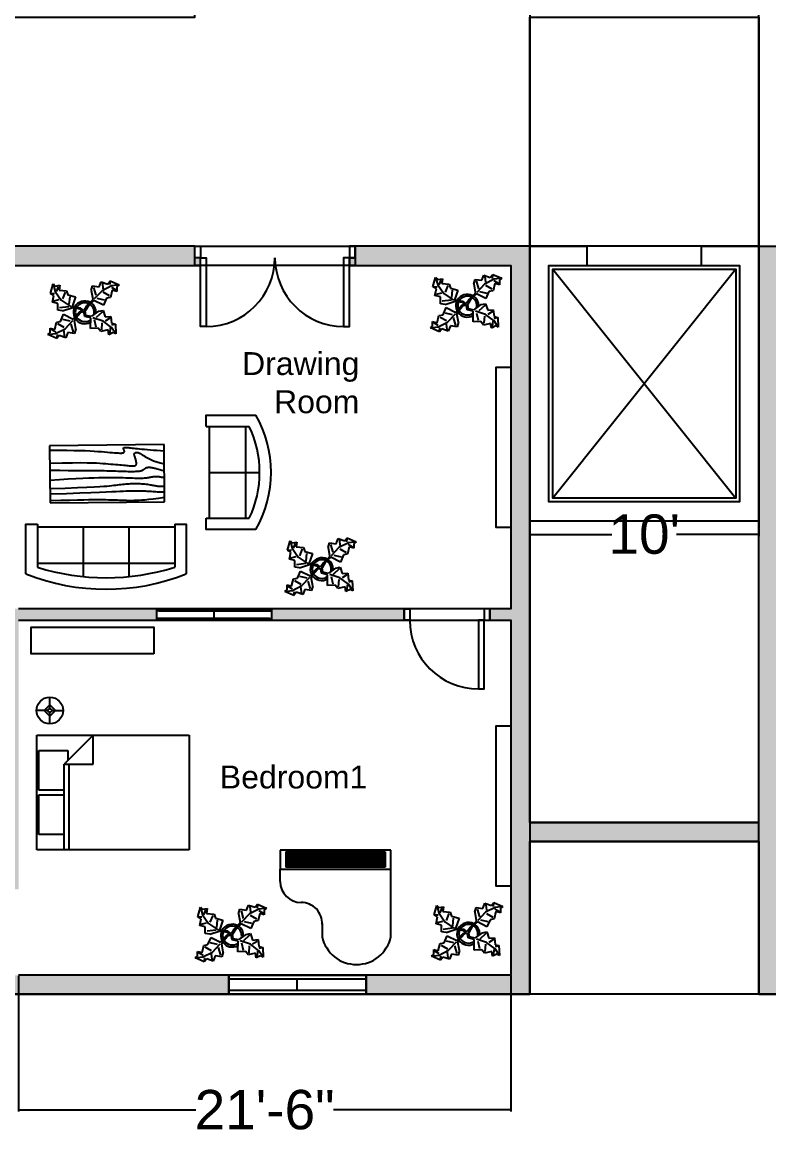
# Model space of a CAD drawing. Header units: inches. Extents: x -6214 to -2652, y -34 to 1855.
# Drawn here: x -3789 to -3398, y -33 to 550 of the extents above; entities that cross this region are included whole.
import ezdxf

# ---------------------------------------------------------------- set-up
doc = ezdxf.new("R2010")
doc.units = ezdxf.units.IN
doc.header["$MEASUREMENT"] = 0
for name, color, linetype in [('Blocks', 31, 'Continuous'), ('Dimension', 240, 'Continuous'), ('Door', 62, 'Continuous'), ('Hatches', 13, 'Continuous'), ('Lift', 141, 'Continuous'), ('Stair and Lift', 191, 'Continuous'), ('Text', 2, 'Continuous'), ('Window', 130, 'Continuous')]:
    doc.layers.add(name, color=color, linetype=linetype)
doc.layers.get('Lift').off()
doc.styles.get("Standard").update_dxf_attribs({"font": 'arial.ttf'})
doc.dimstyles.new('Dim', dxfattribs={"dimscale": 5, "dimtxt": 4.125, "dimasz": 0.18, "dimexe": 0.18, "dimexo": 0.0625, "dimgap": 0.09, "dimtad": 0, "dimdec": 4, "dimzin": 0, "dimdsep": 46, "dimlunit": 4, "dimtxsty": 'Standard', "dimblk": 'ARCHTICK', "dimcen": 0.09, "dimadec": 0, "dimazin": 0, "dimtfac": 1, "dimtdec": 4, "dimtofl": 0, "dimtmove": 0, "dimatfit": 3, "dimfxl": 1, "dimtolj": 1, "dimtzin": 0, "dimarcsym": 0})

# ---------------------------------------------------------------- blocks, each defined once
blk = doc.blocks.new('Door2')
at = {"layer": 'Door'}
for points in [[(-78, 42), (-81, 42), (-81, 6), (-78, 6)], [(-6, 42), (-3, 42), (-3, 6), (-6, 6)], [(-81, 6), (-84, 6), (-84, 0), (-81, 0)], [(-3, 6), (0, 6), (0, 0), (-3, 0)]]:
    blk.add_lwpolyline(points, close=True, dxfattribs=at)
for centre, start, end in [((-78, 6), 0, 90), ((-6, 6), 90, 180)]:
    blk.add_arc(centre, 36, start, end, dxfattribs=at)
blk = doc.blocks.new('Window1')
at = {"layer": 'Window'}
for p, q in [((-59, 5), (-60, 5)), ((-59, 1), (-60, 1)), ((-30, 5), (-30, 1)), ((-1, 5), (0, 5)), ((-1, 1), (0, 1))]:
    blk.add_line(p, q, dxfattribs=at)
blk.add_lwpolyline([(-60, 6), (0, 6), (0, 0), (-60, 0)], close=True, dxfattribs=at)
for points in [[(-59, 5), (-1, 5)], [(-1, 1), (-59, 1)]]:
    blk.add_lwpolyline(points, dxfattribs=at)
blk = doc.blocks.new('Window2')
at = {"layer": 'Window'}
for p, q in [((-72, 10), (0, 10)), ((-72, 0), (-72, 10)), ((-72, 8), (0, 8)), ((-36.29, 8), (-36.29, 2)), ((0, 10), (0, 0)), ((0, 2), (-72, 2)), ((0, 0), (-72, 0))]:
    blk.add_line(p, q, dxfattribs=at)
blk = doc.blocks.new('Bed - Queen')
at = {"linetype": 'Continuous'}
for p, q in [((0, -80.00003), (0, 0)), ((0, 0), (59.99999, 0)), ((59.99999, 0), (59.99999, -80.00003)), ((7.99999, -1.2), (28.79998, -1.2)), ((7.99999, -14.4), (7.99999, -1.2)), ((28.79998, -1.2), (28.79998, -14.4)), ((31.19999, -1.2), (51.99999, -1.2)), ((31.19999, -14.4), (31.19999, -1.2)), ((51.99999, -1.2), (51.99999, -16.4)), ((0, -14.4), (44.8, -14.4)), ((44.8, -16.8), (0, -16.8)), ((59.99999, -29.6), (44.8, -14.4)), ((44.8, -14.4), (44.8, -29.6)), ((51.99999, -16.4), (46.79936, -16.4)), ((44.8, -29.6), (59.99999, -29.6)), ((59.99999, -80.00003), (0, -80.00003))]:
    blk.add_line(p, q, dxfattribs=at)
blk = doc.blocks.new('Lamp - Table')
at = {"linetype": 'Continuous'}
for p, q in [((0, 7), (0, 1)), ((-1, 0), (-7, 0)), ((0, 3), (-3, 0)), ((-3, 0), (0, -3)), ((3, 0), (0, 3)), ((0, -3), (3, 0)), ((1, 0), (7, 0)), ((0, -1), (0, -7))]:
    blk.add_line(p, q, dxfattribs=at)
for radius in [7, 1]:
    blk.add_circle((0, 0), radius, dxfattribs=at)
blk = doc.blocks.new('Sofa - Roundback Loveseat 5 ft.')
at = {"linetype": 'Continuous'}
for p, q in [((-24, -33.99998), (-24, -11.46958)), ((0, -32.44198), (0, -5.99998)), ((24.00004, -33.99998), (24.00004, -11.46958)), ((-23.9998, -13.38178), (23.99986, -13.38178)), ((-24, -32.44198), (24.00004, -32.44198))]:
    blk.add_line(p, q, dxfattribs=at)
for points in [[(-24, -33.99998), (-30, -33.99998), (-30, -7.99998)], [(30.00004, -7.99998), (30.00004, -33.99998), (24.00004, -33.99998)]]:
    blk.add_lwpolyline(points, dxfattribs=at)
for centre, radius, start, end in [((0, -60.24998), 60.24998, 60.13715, 119.8628), ((0, -61.38438), 55.38444, 64.32083, 115.6792)]:
    blk.add_arc(centre, radius, start, end, dxfattribs=at)
blk = doc.blocks.new('Sofa - Roundback 7 ft.')
at = {"linetype": 'Continuous'}
for p, q in [((-36.000027, -34), (-36.000027, -11.4696)), ((-12.00002, -32.4421), (-12.00003, -6.5971)), ((11.99997, -32.4421), (11.99998, -6.5971)), ((35.99998, -34), (35.99998, -11.4696)), ((-35.999844, -13.3819), (35.9998, -13.3819)), ((-36.000027, -32.4421), (35.99998, -32.4421))]:
    blk.add_line(p, q, dxfattribs=at)
for points in [[(-36.000027, -34), (-42.000027, -34), (-42.000027, -8)], [(41.99998, -8), (41.99998, -34), (35.99998, -34)]]:
    blk.add_lwpolyline(points, dxfattribs=at)
for centre, radius, start, end in [((0, -114.25), 114.25, 68.43141, 111.5686), ((-0.00001, -127.1968), 121.1968, 72.72033, 107.2797)]:
    blk.add_arc(centre, radius, start, end, dxfattribs=at)
blk = doc.blocks.new('Plant - Rubber or Philodendron')
at = {"linetype": 'Continuous'}
for p, q in [((-14.8639, 10.7964), (-12.6195, 11.8975)), ((-12.6195, 11.8975), (-12.1909, 9.4345)), ((8.8871, 10.7908), (9.9809, 13.4933)), ((9.9809, 13.4933), (13.3837, 12.301)), ((10.5828, 12.6946), (10.8893, 9.7953)), ((13.3837, 12.301), (14.68, 13.9039)), ((14.5816, 13.2037), (14.3848, 11.8033)), ((14.68, 13.9039), (19.3848, 11.8146)), ((19.3848, 11.8146), (15.3859, 11.3055)), ((19.3848, 11.8146), (18.1868, 10.9119)), ((-16.2005, 11.4774), (-13.9899, 8.1064)), ((-16.2005, 11.4774), (-14.8639, 10.7964)), ((-16.0159, 6.3329), (-16.2005, 11.4774)), ((-14.0069, 5.8704), (-16.0159, 6.3329)), ((-15.3434, 6.5514), (-13.9984, 6.9884)), ((-13.5868, 2.2894), (-14.0069, 5.8704)), ((-13.9899, 8.1064), (-9.5434, 4.7185)), ((-13.3174, 8.325), (-13.0735, 11.0065)), ((-12.1909, 9.4345), (-8.3829, 10.3)), ((-8.8369, 9.409), (-9.0894, 5.6095)), ((-8.3829, 10.3), (-7.0549, 8.501)), ((-7.0549, 8.501), (-3.0284, 8.6941)), ((-4.8529, 4.012), (-5.7184, 7.82)), ((-3.0284, 8.6941), (-3.0709, 3.1041)), ((4.6914, 8.8812), (5.3859, 11.2828)), ((4.6914, 8.8812), (5.5014, 4.4831)), ((5.3859, 11.2828), (8.8871, 10.7908)), ((5.9878, 10.4842), (7.1971, 6.3869)), ((10.3916, 8.7942), (6.2847, 4.4028)), ((15.3859, 11.3055), (10.3916, 8.7942)), ((14.2977, 6.1031), (10.9934, 7.9956)), ((15.7909, 9.1065), (14.8995, 5.3044)), ((15.2875, 10.6053), (17.5907, 9.2105)), ((18.1925, 8.4119), (15.7909, 9.1065)), ((18.1868, 10.9119), (18.1925, 8.4119)), ((-10.6784, 2.491), (-13.5868, 2.2894)), ((-13.1329, 3.1804), (-10.6614, 4.727)), ((-9.5858, -0.8715), (-10.6784, 2.491)), ((-9.5434, 4.7185), (-4.1917, 2.9888)), ((-9.1318, 0.0195), (-5.9793, 2.9025)), ((-7.1228, -0.443), (-3.5248, 2.2131)), ((-3.5248, 2.2131), (-3.3011, 2.4355)), ((-3.3011, 2.4355), (-0.5306, 1.7947)), ((-3.0709, 3.1041), (0.0797, 2.3163)), ((-0.5306, 1.7947), (-0.2255, -0.5527)), ((-0.5306, 1.7947), (-0.5306, 1.7947)), ((0.0797, 2.3163), (0.4866, -0.031)), ((0.4866, -0.031), (2.1141, 0.2298)), ((2.1141, 0.2298), (5.4346, 3.9146)), ((6.1032, 3.6844), (2.8262, -0.031)), ((5.4346, 3.9146), (5.5014, 4.4831)), ((11.1089, 1.1958), (6.1032, 3.6844)), ((7.7005, 4.8881), (11.5025, 3.9967)), ((12.7005, 4.8994), (11.1089, 1.1958)), ((14.8995, 5.3044), (12.7005, 4.8994)), ((-11.3237, -7.2629), (-9.7321, -3.5593)), ((-9.7321, -3.5593), (-4.7264, -6.0479)), ((-7.1228, -0.443), (-9.5858, -0.8715)), ((-2.019, -3.6148), (-4.7264, -6.0479)), ((-4.0579, -6.2781), (-0.9375, -3.1608)), ((-2.019, -3.6148), (-0.2255, -0.5527)), ((-0.9375, -3.1608), (0.5883, -0.8135)), ((0.5883, -0.8135), (2.2447, -2.0916)), ((2.8262, -0.031), (1.3003, -0.5527)), ((1.3003, -0.5527), (2.4193, -1.4655)), ((2.2447, -2.0916), (6.7108, -2.6626)), ((2.4193, -1.4655), (6.895, -2.1175)), ((4.943, -7.9659), (6.7108, -2.6626)), ((11.6605, -0.5413), (6.895, -2.1175)), ((12.3677, -6.1981), (7.219, -2.6772)), ((8.125, -4.0768), (7.7715, -7.9659)), ((8.3544, -2.7453), (13.1973, -2.1704)), ((11.6605, -0.5413), (14.1354, -0.8948)), ((14.1354, -0.8948), (14.1354, -4.4304)), ((14.1354, -4.4304), (16.9638, -5.1375)), ((16.9638, -5.1375), (16.2567, -8.673)), ((-16.8157, -10.7754), (-14.4141, -11.4699)), ((-16.8101, -13.2754), (-16.8157, -10.7754)), ((-13.9107, -12.9688), (-16.2139, -11.574)), ((-14.4141, -11.4699), (-13.5228, -7.6679)), ((-14.0091, -13.669), (-9.0148, -11.1577)), ((-13.5228, -7.6679), (-11.3237, -7.2629)), ((-12.921, -8.4665), (-9.6166, -10.359)), ((-6.3237, -7.2516), (-10.1257, -6.3602)), ((-9.0148, -11.1577), (-4.9047, -6.8122)), ((-4.611, -12.8477), (-5.8203, -8.7504)), ((-4.1246, -6.8466), (-4.0579, -6.2781)), ((-3.3146, -11.2447), (-4.1246, -6.8466)), ((-3.3146, -11.2447), (-4.0092, -13.6463)), ((8.8321, -9.0266), (4.943, -7.9659)), ((9.5392, -11.1479), (8.8321, -9.0266)), ((13.4283, -11.5015), (9.5392, -11.1479)), ((10.2463, -10.4408), (11.6605, -6.9053)), ((15.5496, -10.7943), (12.3677, -6.1981)), ((13.0748, -13.9763), (13.4283, -11.5015)), ((16.2567, -5.8446), (13.4283, -6.5517)), ((14.8425, -10.7943), (13.7819, -13.2692)), ((16.6103, -14.6834), (15.5496, -10.7943)), ((17.3174, -9.7337), (15.9032, -9.7337)), ((16.2567, -8.673), (18.0245, -9.7337)), ((18.0245, -9.7337), (16.6103, -14.6834)), ((-18.008, -14.1781), (-16.8101, -13.2754)), ((-18.008, -14.1781), (-14.0091, -13.669)), ((-13.3032, -16.2674), (-18.008, -14.1781)), ((-12.0069, -14.6645), (-13.3032, -16.2674)), ((-13.2048, -15.5672), (-13.008, -14.1668)), ((-8.6042, -15.8568), (-12.0069, -14.6645)), ((-9.206, -15.0581), (-9.5126, -12.1588)), ((-7.5103, -13.1543), (-8.6042, -15.8568)), ((-4.0092, -13.6463), (-7.5103, -13.1543)), ((15.5496, -13.6228), (13.0748, -13.9763)), ((16.6103, -14.6834), (15.5496, -13.6228))]:
    blk.add_line(p, q, dxfattribs=at)
for centre, radius, start, end in [((0, 0), 6.1275, 34.37569, 120.1028), ((0.0308, 0.1664), 6, 178.6147, 235.1169), ((0.0308, 0.1664), 5, 168.1647, 238.6725), ((-0.0601, -0.2075), 5.2461, 33.82192, 124.9414), ((-0.2664, 0.1682), 5.2775, 338.4094, 20.03007), ((-0.098, 0.1364), 6.1288, 341.2017, 26.09184), ((-0.0234, 0.3825), 6.1492, 242.5812, 331.2714), ((-0.1102, 0.4886), 5.2883, 247.3711, 327.472)]:
    blk.add_arc(centre, radius, start, end, dxfattribs=at)
blk = doc.blocks.new('Lift')
at = {"layer": 'Stair and Lift', "linetype": 'Continuous'}
for p, q in [((30, -6), (30, 0)), ((90, -6), (90, 0)), ((30, -10), (30, -6)), ((30, -10), (90, -10)), ((90, -10), (90, -6)), ((12, -12), (108, -132)), ((108, -12), (12, -132)), ((30, -12), (90, -12))]:
    blk.add_line(p, q, dxfattribs=at)
for points in [[(90, 0), (120, 0), (120, -144), (0, -144), (0, 0), (30, 0)], [(90, -10), (110, -10), (110, -134), (10, -134), (10, -10), (30, -10)], [(90, -12), (108, -12), (108, -132), (12, -132), (12, -12), (30, -12)]]:
    blk.add_lwpolyline(points, dxfattribs=at)
blk = doc.blocks.new('Piano - Baby Grand')
at = {"linetype": 'Continuous'}
for p, q in [((-29, 8.250005), (-29, -27.249995)), ((7, 1.250005), (7, 8.250005)), ((29, -20.749995), (29, -27.249995)), ((-29, -27.249995), (-29, -37.249995)), ((29, -27.249995), (-29, -27.249995)), ((-26, -36.249995), (-26, -28.249995)), ((-26, -28.249995), (26, -28.249995)), ((-25.25, -33.249995), (-25.25, -28.249995)), ((-24.75, -28.249995), (-24.75, -33.249995)), ((-24.25, -33.249995), (-24.25, -28.249995)), ((-23.75, -28.249995), (-23.75, -33.249995)), ((-23, -36.249995), (-23, -28.249995)), ((-22.25, -33.249995), (-22.25, -28.249995)), ((-21.75, -28.249995), (-21.75, -33.249995)), ((-21.25, -33.249995), (-21.25, -28.249995)), ((-20.75, -28.249995), (-20.75, -33.249995)), ((-20.25, -33.249995), (-20.25, -28.249995)), ((-19.75, -28.249995), (-19.75, -33.249995)), ((-19, -36.249995), (-19, -28.249995)), ((-18.25, -33.249995), (-18.25, -28.249995)), ((-17.75, -28.249995), (-17.75, -33.249995)), ((-17.25, -33.249995), (-17.25, -28.249995)), ((-16.75, -28.249995), (-16.75, -33.249995)), ((-16, -36.249995), (-16, -28.249995)), ((-15.25, -33.249995), (-15.25, -28.249995)), ((-14.75, -28.249995), (-14.75, -33.249995)), ((-14.25, -33.249995), (-14.25, -28.249995)), ((-13.75, -28.249995), (-13.75, -33.249995)), ((-13.25, -33.249995), (-13.25, -28.249995)), ((-12.75, -28.249995), (-12.75, -33.249995)), ((-12, -36.249995), (-12, -28.249995)), ((-11.25, -33.249995), (-11.25, -28.249995)), ((-10.75, -28.249995), (-10.75, -33.249995)), ((-10.25, -33.249995), (-10.25, -28.249995)), ((-9.75, -28.249995), (-9.75, -33.249995)), ((-9, -36.249995), (-9, -28.249995)), ((-8.25, -33.249995), (-8.25, -28.249995)), ((-7.75, -28.249995), (-7.75, -33.249995)), ((-7.25, -33.249995), (-7.25, -28.249995)), ((-6.75, -28.249995), (-6.75, -33.249995)), ((-6.25, -33.249995), (-6.25, -28.249995)), ((-5.75, -28.249995), (-5.75, -33.249995)), ((-5, -36.249995), (-5, -28.249995)), ((-4.25, -33.249995), (-4.25, -28.249995)), ((-3.75, -28.249995), (-3.75, -33.249995)), ((-3.25, -33.249995), (-3.25, -28.249995)), ((-2.75, -28.249995), (-2.75, -33.249995)), ((-2, -36.249995), (-2, -28.249995)), ((-1.25, -33.249995), (-1.25, -28.249995)), ((-0.75, -28.249995), (-0.75, -33.249995)), ((-0.25, -33.249995), (-0.25, -28.249995)), ((0.25, -28.249995), (0.25, -33.249995)), ((0.75, -33.249995), (0.75, -28.249995)), ((1.25, -28.249995), (1.25, -33.249995)), ((2, -36.249995), (2, -28.249995)), ((2.75, -33.249995), (2.75, -28.249995)), ((3.25, -28.249995), (3.25, -33.249995)), ((3.75, -33.249995), (3.75, -28.249995)), ((4.25, -28.249995), (4.25, -33.249995)), ((5, -36.249995), (5, -28.249995)), ((5.75, -33.249995), (5.75, -28.249995)), ((6.25, -28.249995), (6.25, -33.249995)), ((6.75, -33.249995), (6.75, -28.249995)), ((7.25, -28.249995), (7.25, -33.249995)), ((7.75, -33.249995), (7.75, -28.249995)), ((8.25, -28.249995), (8.25, -33.249995)), ((9, -36.249995), (9, -28.249995)), ((9.75, -33.249995), (9.75, -28.249995)), ((10.25, -28.249995), (10.25, -33.249995)), ((10.75, -33.249995), (10.75, -28.249995)), ((11.25, -28.249995), (11.25, -33.249995)), ((12, -36.249995), (12, -28.249995)), ((12.75, -33.249995), (12.75, -28.249995)), ((13.25, -28.249995), (13.25, -33.249995)), ((13.75, -33.249995), (13.75, -28.249995)), ((14.25, -28.249995), (14.25, -33.249995)), ((14.75, -33.249995), (14.75, -28.249995)), ((15.25, -28.249995), (15.25, -33.249995)), ((16, -36.249995), (16, -28.249995)), ((16.75, -33.249995), (16.75, -28.249995)), ((17.25, -28.249995), (17.25, -33.249995)), ((17.75, -33.249995), (17.75, -28.249995)), ((18.25, -28.249995), (18.25, -33.249995)), ((19, -36.249995), (19, -28.249995)), ((19.75, -33.249995), (19.75, -28.249995)), ((20.25, -28.249995), (20.25, -33.249995)), ((20.75, -33.249995), (20.75, -28.249995)), ((21.25, -28.249995), (21.25, -33.249995)), ((21.75, -33.249995), (21.75, -28.249995)), ((22.25, -28.249995), (22.25, -33.249995)), ((23, -36.249995), (23, -28.249995)), ((23.75, -33.249995), (23.75, -28.249995)), ((24.25, -28.249995), (24.25, -33.249995)), ((24.75, -33.249995), (24.75, -28.249995)), ((25.25, -28.249995), (25.25, -33.249995)), ((26, -36.249995), (26, -28.249995)), ((29, -37.249995), (29, -27.249995)), ((-25, -33.249995), (-25.25, -33.249995)), ((-24.75, -33.249995), (-25, -33.249995)), ((-25, -36.249995), (-25, -33.249995)), ((-24, -33.249995), (-24.25, -33.249995)), ((-23.75, -33.249995), (-24, -33.249995)), ((-24, -36.249995), (-24, -33.249995)), ((-22, -33.249995), (-22.25, -33.249995)), ((-21.75, -33.249995), (-22, -33.249995)), ((-22, -36.249995), (-22, -33.249995)), ((-21, -33.249995), (-21.25, -33.249995)), ((-20.75, -33.249995), (-21, -33.249995)), ((-21, -36.249995), (-21, -33.249995)), ((-20, -33.249995), (-20.25, -33.249995)), ((-19.75, -33.249995), (-20, -33.249995)), ((-20, -36.249995), (-20, -33.249995)), ((-18, -33.249995), (-18.25, -33.249995)), ((-17.75, -33.249995), (-18, -33.249995)), ((-18, -36.249995), (-18, -33.249995)), ((-17, -33.249995), (-17.25, -33.249995)), ((-16.75, -33.249995), (-17, -33.249995)), ((-17, -36.249995), (-17, -33.249995)), ((-15, -33.249995), (-15.25, -33.249995)), ((-14.75, -33.249995), (-15, -33.249995)), ((-15, -36.249995), (-15, -33.249995)), ((-14, -33.249995), (-14.25, -33.249995)), ((-13.75, -33.249995), (-14, -33.249995)), ((-14, -36.249995), (-14, -33.249995)), ((-13, -33.249995), (-13.25, -33.249995)), ((-12.75, -33.249995), (-13, -33.249995)), ((-13, -36.249995), (-13, -33.249995)), ((-11, -33.249995), (-11.25, -33.249995)), ((-10.75, -33.249995), (-11, -33.249995)), ((-11, -36.249995), (-11, -33.249995)), ((-10, -33.249995), (-10.25, -33.249995)), ((-9.75, -33.249995), (-10, -33.249995)), ((-10, -36.249995), (-10, -33.249995)), ((-8, -33.249995), (-8.25, -33.249995)), ((-7.75, -33.249995), (-8, -33.249995)), ((-8, -36.249995), (-8, -33.249995)), ((-7, -33.249995), (-7.25, -33.249995)), ((-6.75, -33.249995), (-7, -33.249995)), ((-7, -36.249995), (-7, -33.249995)), ((-6, -33.249995), (-6.25, -33.249995)), ((-5.75, -33.249995), (-6, -33.249995)), ((-6, -36.249995), (-6, -33.249995)), ((-4, -33.249995), (-4.25, -33.249995)), ((-3.75, -33.249995), (-4, -33.249995)), ((-4, -36.249995), (-4, -33.249995)), ((-3, -33.249995), (-3.25, -33.249995)), ((-2.75, -33.249995), (-3, -33.249995)), ((-3, -36.249995), (-3, -33.249995)), ((-1, -33.249995), (-1.25, -33.249995)), ((-0.75, -33.249995), (-1, -33.249995)), ((-1, -36.249995), (-1, -33.249995)), ((0, -33.249995), (-0.25, -33.249995)), ((0.25, -33.249995), (0, -33.249995)), ((0, -36.249995), (0, -33.249995)), ((1, -33.249995), (0.75, -33.249995)), ((1.25, -33.249995), (1, -33.249995)), ((1, -36.249995), (1, -33.249995)), ((3, -33.249995), (2.75, -33.249995)), ((3.25, -33.249995), (3, -33.249995)), ((3, -36.249995), (3, -33.249995)), ((4, -33.249995), (3.75, -33.249995)), ((4.25, -33.249995), (4, -33.249995)), ((4, -36.249995), (4, -33.249995)), ((6, -33.249995), (5.75, -33.249995)), ((6.25, -33.249995), (6, -33.249995)), ((6, -36.249995), (6, -33.249995)), ((7, -33.249995), (6.75, -33.249995)), ((7.25, -33.249995), (7, -33.249995)), ((7, -36.249995), (7, -33.249995)), ((8, -33.249995), (7.75, -33.249995)), ((8.25, -33.249995), (8, -33.249995)), ((8, -36.249995), (8, -33.249995)), ((10, -33.249995), (9.75, -33.249995)), ((10.25, -33.249995), (10, -33.249995)), ((10, -36.249995), (10, -33.249995)), ((11, -33.249995), (10.75, -33.249995)), ((11.25, -33.249995), (11, -33.249995)), ((11, -36.249995), (11, -33.249995)), ((13, -33.249995), (12.75, -33.249995)), ((13.25, -33.249995), (13, -33.249995)), ((13, -36.249995), (13, -33.249995)), ((14, -33.249995), (13.75, -33.249995)), ((14.25, -33.249995), (14, -33.249995)), ((14, -36.249995), (14, -33.249995)), ((15, -33.249995), (14.75, -33.249995)), ((15.25, -33.249995), (15, -33.249995)), ((15, -36.249995), (15, -33.249995)), ((17, -33.249995), (16.75, -33.249995)), ((17.25, -33.249995), (17, -33.249995)), ((17, -36.249995), (17, -33.249995)), ((18, -33.249995), (17.75, -33.249995)), ((18.25, -33.249995), (18, -33.249995)), ((18, -36.249995), (18, -33.249995)), ((20, -33.249995), (19.75, -33.249995)), ((20.25, -33.249995), (20, -33.249995)), ((20, -36.249995), (20, -33.249995)), ((21, -33.249995), (20.75, -33.249995)), ((21.25, -33.249995), (21, -33.249995)), ((21, -36.249995), (21, -33.249995)), ((22, -33.249995), (21.75, -33.249995)), ((22.25, -33.249995), (22, -33.249995)), ((22, -36.249995), (22, -33.249995)), ((24, -33.249995), (23.75, -33.249995)), ((24.25, -33.249995), (24, -33.249995)), ((24, -36.249995), (24, -33.249995)), ((25, -33.249995), (24.75, -33.249995)), ((25.25, -33.249995), (25, -33.249995)), ((25, -36.249995), (25, -33.249995)), ((-29, -37.249995), (29, -37.249995)), ((-26, -36.249995), (-25, -36.249995)), ((-25, -36.249995), (-24, -36.249995)), ((-24, -36.249995), (-23, -36.249995)), ((-23, -36.249995), (-22, -36.249995)), ((-22, -36.249995), (-21, -36.249995)), ((-21, -36.249995), (-20, -36.249995)), ((-20, -36.249995), (-19, -36.249995)), ((-19, -36.249995), (-18, -36.249995)), ((-18, -36.249995), (-17, -36.249995)), ((-17, -36.249995), (-16, -36.249995)), ((-16, -36.249995), (-15, -36.249995)), ((-15, -36.249995), (-14, -36.249995)), ((-14, -36.249995), (-13, -36.249995)), ((-13, -36.249995), (-12, -36.249995)), ((-12, -36.249995), (-11, -36.249995)), ((-11, -36.249995), (-10, -36.249995)), ((-10, -36.249995), (-9, -36.249995)), ((-9, -36.249995), (-8, -36.249995)), ((-8, -36.249995), (-7, -36.249995)), ((-7, -36.249995), (-6, -36.249995)), ((-6, -36.249995), (-5, -36.249995)), ((-5, -36.249995), (-4, -36.249995)), ((-4, -36.249995), (-3, -36.249995)), ((-3, -36.249995), (-2, -36.249995)), ((-2, -36.249995), (-1, -36.249995)), ((-1, -36.249995), (0, -36.249995)), ((0, -36.249995), (1, -36.249995)), ((1, -36.249995), (2, -36.249995)), ((2, -36.249995), (3, -36.249995)), ((3, -36.249995), (4, -36.249995)), ((4, -36.249995), (5, -36.249995)), ((5, -36.249995), (6, -36.249995)), ((6, -36.249995), (7, -36.249995)), ((7, -36.249995), (8, -36.249995)), ((8, -36.249995), (9, -36.249995)), ((9, -36.249995), (10, -36.249995)), ((10, -36.249995), (11, -36.249995)), ((11, -36.249995), (12, -36.249995)), ((12, -36.249995), (13, -36.249995)), ((13, -36.249995), (14, -36.249995)), ((14, -36.249995), (15, -36.249995)), ((15, -36.249995), (16, -36.249995)), ((16, -36.249995), (17, -36.249995)), ((17, -36.249995), (18, -36.249995)), ((18, -36.249995), (19, -36.249995)), ((19, -36.249995), (20, -36.249995)), ((20, -36.249995), (21, -36.249995)), ((21, -36.249995), (22, -36.249995)), ((22, -36.249995), (23, -36.249995)), ((23, -36.249995), (24, -36.249995)), ((24, -36.249995), (25, -36.249995)), ((25, -36.249995), (26, -36.249995))]:
    blk.add_line(p, q, dxfattribs=at)
for centre, radius, start, end in [((-11, 4.327585), 18.42241, 12.29325, 167.7067), ((18, 1.250005), 11, 177.3974, 270), ((18, -20.749995), 11, 0, 90)]:
    blk.add_arc(centre, radius, start, end, dxfattribs=at)
blk = doc.blocks.new('Table - Rectangular Woodgrain 60 x 30 in.')
at = {"linetype": 'Continuous'}
for p, q in [((0, 0), (0, -30)), ((60, 0), (0, 0)), ((60, -30), (60, 0)), ((0, -30), (60, -30))]:
    blk.add_line(p, q, dxfattribs=at)
for points in [[(0, -2.4), (4.8155, -2.418), (9.0302, -2.4688), (12.709, -2.5477), (15.9167, -2.65), (18.7181, -2.7711), (21.1781, -2.9063), (23.3616, -3.0508), (25.3333, -3.2), (27.1477, -3.3495), (28.8172, -3.4958), (30.3437, -3.636), (31.7291, -3.7667), (32.9756, -3.8849), (34.0849, -3.9875), (35.059, -4.0714), (35.9, -4.1334), (36.6114, -4.1711), (37.2041, -4.1854), (37.6906, -4.1779), (38.0833, -4.15), (38.3948, -4.1034), (38.6375, -4.0396), (38.8239, -3.9602), (38.9666, -3.8667), (39.0764, -3.7608), (39.1573, -3.6448), (39.2116, -3.521), (39.2416, -3.3917), (39.2498, -3.2593), (39.2385, -3.1261), (39.21, -2.9944), (39.1666, -2.8667), (39.111, -2.7447), (39.0468, -2.6281), (38.978, -2.5163), (38.9083, -2.4083), (38.8418, -2.3035), (38.7823, -2.201), (38.7337, -2.1001), (38.7, -2), (38.6844, -1.9003), (38.6875, -1.8021), (38.7094, -1.707), (38.75, -1.6167), (38.8094, -1.5326), (38.8875, -1.4563), (38.9844, -1.3893), (39.1, -1.3333), (39.2351, -1.2896), (39.3937, -1.2583), (39.5804, -1.2396), (39.8, -1.2333), (40.057, -1.2396), (40.3562, -1.2583), (40.7023, -1.2896), (41.1, -1.3333), (41.5547, -1.3895), (42.0755, -1.4573), (42.6721, -1.5361), (43.3542, -1.625), (44.1316, -1.7233), (45.014, -1.8302), (46.0114, -1.9449), (47.1333, -2.0667), (48.3862, -2.1947), (49.7625, -2.3281), (51.2513, -2.4663), (52.8416, -2.6083), (54.5226, -2.7535), (56.2833, -2.9011), (58.1127, -3.0501), (60, -3.2)], [(0, -9.2), (6.5759, -9.0858), (11.9385, -9.0365), (16.2527, -9.0418), (19.6833, -9.0917), (22.3952, -9.1759), (24.5531, -9.2844), (26.322, -9.4069), (27.8666, -9.5333), (29.3241, -9.6553), (30.7203, -9.7719), (32.0532, -9.8837), (33.3208, -9.9917), (34.5213, -10.0965), (35.6526, -10.199), (36.7128, -10.2999), (37.7, -10.4), (38.6129, -10.4996), (39.4531, -10.5969), (40.223, -10.6895), (40.925, -10.775), (41.5613, -10.8512), (42.1344, -10.9156), (42.6465, -10.966), (43.1, -11), (43.4976, -11.0158), (43.8437, -11.0136), (44.143, -10.9942), (44.4, -10.9583), (44.6195, -10.9069), (44.8062, -10.8406), (44.9648, -10.7603), (45.1, -10.6667), (45.2155, -10.5598), (45.3114, -10.4365), (45.3871, -10.2929), (45.4416, -10.125), (45.4743, -9.929), (45.4844, -9.7011), (45.4709, -9.4371), (45.4333, -9.1333), (45.3716, -8.7883), (45.2896, -8.4104), (45.1919, -8.0107), (45.0833, -7.6), (44.9685, -7.1893), (44.8521, -6.7896), (44.7388, -6.4117), (44.6333, -6.0667), (44.54, -5.7628), (44.4614, -5.4979), (44.4001, -5.2675), (44.3583, -5.0667), (44.3384, -4.8909), (44.3427, -4.7354), (44.3736, -4.5956), (44.4333, -4.4667), (44.5236, -4.3453), (44.6427, -4.2333), (44.7884, -4.1339), (44.9583, -4.05), (45.1501, -3.9849), (45.3614, -3.9417), (45.59, -3.9234), (45.8333, -3.9333), (46.0915, -3.9749), (46.3734, -4.0531), (46.6906, -4.1736), (47.0542, -4.3417), (47.4756, -4.5629), (47.9661, -4.8427), (48.5372, -5.1866), (49.2, -5.6), (49.9676, -6.0844), (50.8594, -6.625), (51.8965, -7.2031), (53.1, -7.8), (54.491, -8.3969), (56.0906, -8.975), (57.9199, -9.5156), (60, -10)], [(0, -12.8), (5.1847, -12.9322), (9.6213, -13.0323), (13.3963, -13.1059), (16.5958, -13.1583), (19.3063, -13.1952), (21.614, -13.2219), (23.6054, -13.2439), (25.3666, -13.2667), (26.9728, -13.2947), (28.4531, -13.3281), (29.8256, -13.3663), (31.1083, -13.4083), (32.3191, -13.4535), (33.476, -13.501), (34.597, -13.5501), (35.7, -13.6), (36.7984, -13.6497), (37.8875, -13.6979), (38.9578, -13.743), (40, -13.7833), (41.0047, -13.8174), (41.9625, -13.8438), (42.864, -13.8607), (43.7, -13.8667), (44.4631, -13.8604), (45.1552, -13.8417), (45.7801, -13.8104), (46.3416, -13.7667), (46.8439, -13.7104), (47.2906, -13.6417), (47.6858, -13.5604), (48.0333, -13.4667), (48.3375, -13.3608), (48.6042, -13.2448), (48.8396, -13.121), (49.05, -12.9917), (49.2417, -12.8593), (49.4208, -12.7261), (49.5937, -12.5944), (49.7667, -12.4667), (49.9452, -12.3451), (50.1323, -12.2313), (50.3303, -12.1268), (50.5416, -12.0333), (50.7686, -11.9524), (51.0135, -11.8854), (51.2788, -11.8341), (51.5666, -11.8), (51.8785, -11.7843), (52.2116, -11.7865), (52.562, -11.8059), (52.926, -11.8417), (53.2998, -11.8931), (53.6795, -11.9594), (54.0614, -12.0397), (54.4416, -12.1333), (54.8223, -12.2401), (55.2293, -12.3625), (55.6942, -12.5037), (56.2489, -12.6667), (56.9251, -12.8547), (57.7545, -13.0708), (58.7689, -13.3182), (60, -13.6)], [(0, -18), (5.124, -17.7273), (9.6609, -17.5057), (13.6705, -17.3303), (17.2125, -17.1958), (20.3467, -17.0973), (23.1328, -17.0297), (25.6307, -16.9878), (27.9, -16.9667), (29.9928, -16.9617), (31.9302, -16.9703), (33.7254, -16.9907), (35.3917, -17.0208), (36.9423, -17.0588), (38.3906, -17.1026), (39.7499, -17.1503), (41.0333, -17.2), (42.2519, -17.2496), (43.4073, -17.2969), (44.4986, -17.3395), (45.525, -17.375), (46.4858, -17.4012), (47.3802, -17.4156), (48.2074, -17.416), (48.9667, -17.4), (49.6583, -17.3662), (50.2872, -17.3167), (50.8595, -17.2547), (51.3812, -17.1833), (51.8584, -17.1057), (52.2971, -17.025), (52.7034, -16.9443), (53.0833, -16.8667), (53.443, -16.7951), (53.789, -16.7313), (54.128, -16.6768), (54.4666, -16.6334), (54.8115, -16.6024), (55.1693, -16.5854), (55.5465, -16.5841), (55.95, -16.6), (56.3828, -16.6337), (56.8346, -16.6823), (57.2915, -16.7418), (57.7396, -16.8084), (58.165, -16.878), (58.5539, -16.9469), (58.8924, -17.0111), (59.1666, -17.0667), (59.3679, -17.1107), (59.5078, -17.1438), (59.6032, -17.1675), (59.6708, -17.1833), (59.7275, -17.193), (59.7901, -17.1979), (59.8753, -17.1998), (60, -17.2)], [(0, -22.4), (8.0098, -22.2501), (14.4094, -22.1011), (19.4168, -21.9535), (23.25, -21.8083), (26.1269, -21.6663), (28.2656, -21.5281), (29.884, -21.3947), (31.2, -21.2667), (32.3967, -21.1448), (33.5172, -21.0292), (34.5697, -20.9198), (35.5625, -20.8167), (36.5037, -20.7198), (37.4015, -20.6292), (38.2642, -20.5448), (39.1, -20.4667), (39.9164, -20.3951), (40.7187, -20.3313), (41.5117, -20.2768), (42.3, -20.2333), (43.0883, -20.2024), (43.8812, -20.1854), (44.6836, -20.1841), (45.5, -20.2), (46.3328, -20.234), (47.1747, -20.2844), (48.0163, -20.3488), (48.8479, -20.425), (49.66, -20.5106), (50.4429, -20.6031), (51.1872, -20.7004), (51.8833, -20.8), (52.5246, -20.8999), (53.1166, -20.9995), (53.6681, -21.0983), (54.1875, -21.1958), (54.6834, -21.2919), (55.1646, -21.3859), (55.6394, -21.4777), (56.1167, -21.5667), (56.6028, -21.6515), (57.0961, -21.7266), (57.5929, -21.7852), (58.0896, -21.8208), (58.5823, -21.8268), (59.0674, -21.7964), (59.5412, -21.723), (60, -21.6)], [(0, -25.2), (8.6355, -25.0504), (15.7026, -24.9031), (21.4049, -24.7606), (25.9458, -24.625), (29.529, -24.4988), (32.3578, -24.3844), (34.6359, -24.284), (36.5667, -24.2), (38.3213, -24.1341), (39.9417, -24.0854), (41.437, -24.0523), (42.8167, -24.0333), (44.0901, -24.0268), (45.2667, -24.0313), (46.3557, -24.0451), (47.3667, -24.0667), (48.309, -24.0947), (49.1928, -24.1287), (50.0284, -24.168), (50.826, -24.2125), (51.5959, -24.2617), (52.3483, -24.3151), (53.0935, -24.3725), (53.8417, -24.4334), (54.6009, -24.497), (55.3699, -24.561), (56.1454, -24.6226), (56.9239, -24.6792), (57.7021, -24.7279), (58.4764, -24.7662), (59.2435, -24.7911), (60, -24.8)], [(0, -28.8), (5.6867, -28.6681), (10.45, -28.5698), (14.407, -28.5012), (17.675, -28.4584), (20.3711, -28.4374), (22.6125, -28.4344), (24.5164, -28.4455), (26.2, -28.4667), (27.762, -28.4947), (29.2276, -28.5281), (30.6033, -28.5663), (31.8958, -28.6084), (33.1118, -28.6535), (34.2578, -28.7011), (35.3405, -28.7501), (36.3666, -28.8), (37.3443, -28.8497), (38.288, -28.8974), (39.2137, -28.9412), (40.1375, -28.9792), (41.0753, -29.0093), (42.0432, -29.0297), (43.0572, -29.0384), (44.1333, -29.0333), (45.2936, -29.0114), (46.5843, -28.9641), (48.0579, -28.8816), (49.7666, -28.7542), (51.7629, -28.5721), (54.0989, -28.3255), (56.8272, -28.0048), (60, -27.6)]]:
    blk.add_lwpolyline(points, dxfattribs=at)
blk = doc.blocks.new('_ArchTick')
at = {"color": 0, "linetype": 'ByBlock', "const_width": 0.15}
blk.add_lwpolyline([(-0.5, -0.5), (0.5, 0.5)], dxfattribs=at)
blk = doc.blocks.new('*D39')
at = {"layer": 'Defpoints', "color": 0, "transparency": 16777216}
for p in [(-3791.17, 50.93), (-3533.17, 50.93), (-3791.17, -19.68)]:
    blk.add_point(p, dxfattribs=at)
at = {"layer": 'Dimension', "color": 0, "lineweight": -2, "transparency": 16777216}
for p, q in [((-3791.17, 50.61), (-3791.17, -20.58)), ((-3533.17, 50.61), (-3533.17, -20.58)), ((-3791.17, -19.68), (-3698.22, -19.68)), ((-3533.17, -19.68), (-3626.12, -19.68))]:
    blk.add_line(p, q, dxfattribs=at)
at = {"layer": 'Dimension', "color": 0, "lineweight": -2, "transparency": 16777216, "xscale": 0.8999999999999999, "yscale": 0.8999999999999999, "zscale": 0.8999999999999999, "rotation": 180}
blk.add_blockref('_ArchTick', (-3791.17, -19.68), dxfattribs=at)
at = {"layer": 'Dimension', "color": 0, "lineweight": -2, "transparency": 16777216, "xscale": 0.8999999999999999, "yscale": 0.8999999999999999, "zscale": 0.8999999999999999}
blk.add_blockref('_ArchTick', (-3533.17, -19.68), dxfattribs=at)
at = {"layer": 'Dimension', "color": 0, "transparency": 16777216, "insert": (-3662.17, -19.68), "char_height": 20.625, "attachment_point": 5}
blk.add_mtext('\\A1;21\'-6"', dxfattribs=at)
blk = doc.blocks.new('*D45')
at = {"layer": 'Defpoints', "color": 0, "transparency": 16777216}
for p in [(-3523.17, 288.93), (-3403.17, 288.93), (-3403.17, 281.93)]:
    blk.add_point(p, dxfattribs=at)
at = {"layer": 'Dimension', "color": 0, "lineweight": -2, "transparency": 16777216}
for p, q in [((-3523.17, 288.61), (-3523.17, 281.03)), ((-3403.17, 288.61), (-3403.17, 281.03)), ((-3523.17, 281.93), (-3480.15, 281.93)), ((-3403.17, 281.93), (-3446.19, 281.93))]:
    blk.add_line(p, q, dxfattribs=at)
at = {"layer": 'Dimension', "color": 0, "lineweight": -2, "transparency": 16777216, "xscale": 0.8999999999999999, "yscale": 0.8999999999999999, "zscale": 0.8999999999999999, "rotation": 180}
blk.add_blockref('_ArchTick', (-3523.17, 281.93), dxfattribs=at)
at = {"layer": 'Dimension', "color": 0, "lineweight": -2, "transparency": 16777216, "xscale": 0.8999999999999999, "yscale": 0.8999999999999999, "zscale": 0.8999999999999999}
blk.add_blockref('_ArchTick', (-3403.17, 281.93), dxfattribs=at)
at = {"layer": 'Dimension', "color": 0, "transparency": 16777216, "insert": (-3463.17, 281.93), "char_height": 20.625, "attachment_point": 5}
blk.add_mtext("\\A1;10'", dxfattribs=at)

msp = doc.modelspace()

# ---------------------------------------------------------------- hatches: boundary and pattern name
at = {"layer": 'Hatches', "linetype": 'Continuous'}
h = msp.add_hatch(color=256, dxfattribs=at)
h.dxf.hatch_style = 1
h.paths.add_polyline_path([(-3403.16851, 120.92523), (-3403.16851, 130.92523), (-3523.16851, 130.92523), (-3523.16851, 120.92523)])
h.paths.add_polyline_path([(-3523.16851, 867.32939), (-3523.16851, 857.32939), (-3403.16851, 857.32939), (-3403.16851, 867.32939)])
at = {"layer": 'Hatches'}
h = msp.add_hatch(color=256, dxfattribs=at)
h.dxf.hatch_style = 1
h.paths.add_polyline_path([(-4143.16851, 40.92523), (-4015.27659, 40.92523), (-4015.27659, 50.92523), (-4133.16851, 50.92523), (-4133.16851, 107.15507), (-4143.16851, 107.15507)])
h.paths.add_polyline_path([(-4143.16851, 352.3864), (-4133.16851, 352.3864), (-4133.16851, 422.92523), (-4097.16851, 422.92523), (-3995.16851, 422.92523), (-3995.16851, 413.13522), (-3989.16851, 413.13522), (-3989.16851, 422.92523), (-3904.20298, 422.92523), (-3904.20298, 432.92523), (-4143.16851, 432.92523)])
h.paths.add_polyline_path([(-3832.20298, 422.92523), (-3695.76793, 422.92523), (-3695.76793, 426.92523), (-3698.76793, 426.92523), (-3698.76793, 432.92523), (-3832.20298, 432.92523)])
h.paths.add_polyline_path([(-3617.76849, 422.92523), (-3533.16851, 422.92523), (-3533.16851, 242.92523), (-3544.0441, 242.92523), (-3544.0441, 236.92523), (-3533.16851, 236.92523), (-3533.16851, 179.15507), (-3523.16851, 179.15507), (-3523.16851, 432.92523), (-3614.76849, 432.92523), (-3614.76849, 426.92523), (-3617.76849, 426.92523)])
h.paths.add_polyline_path([(-4133.16851, 236.92523), (-3989.16851, 236.92523), (-3976.70567, 236.92523), (-3976.70567, 242.92523), (-3989.16851, 242.92523), (-3989.16851, 280.69421), (-3995.16851, 280.69421), (-3995.16851, 242.92523), (-4133.16851, 242.92523)])
h.paths.add_polyline_path([(-3995.16851, 340.69421), (-3989.16851, 340.69421), (-3989.16851, 368.1355), (-3995.16851, 368.1355)])
h = msp.add_hatch(color=256, dxfattribs=at)
h.dxf.hatch_style = 1
h.paths.add_polyline_path([(-4143.16851, 352.3864), (-4133.16851, 352.3864), (-4133.16851, 422.92523), (-4097.16851, 422.92523), (-3995.16851, 422.92523), (-3995.16851, 413.13522), (-3989.16851, 413.13522), (-3989.16851, 422.92523), (-3695.76793, 422.92523), (-3695.76793, 426.92523), (-3698.76793, 426.92523), (-3698.76793, 432.92523), (-4143.16851, 432.92523)])
h = msp.add_hatch(color=256, dxfattribs=at)
h.dxf.hatch_style = 1
h.paths.add_polyline_path([(-3533.16851, 50.92523), (-3609.01606, 50.92523), (-3609.01606, 40.92523), (-3523.16851, 40.92523), (-3523.16851, 432.92523), (-3614.76849, 432.92523), (-3614.76849, 426.92523), (-3617.76849, 426.92523), (-3617.76849, 422.92523), (-3533.16851, 422.92523), (-3533.16851, 242.92523), (-3544.0441, 242.92523), (-3544.0441, 236.92523), (-3533.16851, 236.92523)])
h = msp.add_hatch(color=256, dxfattribs=at)
h.dxf.hatch_style = 1
h.paths.add_polyline_path([(-2783.16851, 40.92523), (-2911.06043, 40.92523), (-2911.06043, 50.92523), (-2793.16851, 50.92523), (-2793.16851, 107.15507), (-2783.16851, 107.15507)])
h.paths.add_polyline_path([(-2783.16851, 352.3864), (-2793.16851, 352.3864), (-2793.16851, 422.92523), (-2829.16851, 422.92523), (-2931.16851, 422.92523), (-2931.16851, 413.13522), (-2937.16851, 413.13522), (-2937.16851, 422.92523), (-3022.13404, 422.92523), (-3022.13404, 432.92523), (-2783.16851, 432.92523)])
h.paths.add_polyline_path([(-3094.13404, 422.92523), (-3230.56909, 422.92523), (-3230.56909, 426.92523), (-3227.56909, 426.92523), (-3227.56909, 432.92523), (-3094.13404, 432.92523)])
h.paths.add_polyline_path([(-3308.56853, 422.92523), (-3393.16851, 422.92523), (-3393.16851, 242.92523), (-3382.29292, 242.92523), (-3382.29292, 236.92523), (-3393.16851, 236.92523), (-3393.16851, 179.15507), (-3403.16851, 179.15507), (-3403.16851, 432.92523), (-3311.56853, 432.92523), (-3311.56853, 426.92523), (-3308.56853, 426.92523)])
h.paths.add_polyline_path([(-2793.16851, 236.92523), (-2937.16851, 236.92523), (-2949.63135, 236.92523), (-2949.63135, 242.92523), (-2937.16851, 242.92523), (-2937.16851, 280.69421), (-2931.16851, 280.69421), (-2931.16851, 242.92523), (-2793.16851, 242.92523)])
h.paths.add_polyline_path([(-2931.16851, 340.69421), (-2937.16851, 340.69421), (-2937.16851, 368.1355), (-2931.16851, 368.1355)])
h = msp.add_hatch(color=256, dxfattribs=at)
h.dxf.hatch_style = 1
h.paths.add_polyline_path([(-3393.16851, 236.92523), (-3382.29292, 236.92523), (-3382.29292, 242.92523), (-3393.16851, 242.92523), (-3393.16851, 422.92523), (-3308.56853, 422.92523), (-3308.56853, 426.92523), (-3311.56853, 426.92523), (-3311.56853, 432.92523), (-3403.16851, 432.92523), (-3403.16851, 40.92523), (-3317.32095, 40.92523), (-3317.32095, 50.92523), (-3393.16851, 50.92523)])
h = msp.add_hatch(color=256, dxfattribs=at)
h.dxf.hatch_style = 1
h.paths.add_polyline_path([(-3681.01606, 40.92523), (-3681.01606, 50.92523), (-3791.16851, 50.92523), (-3797.16851, 50.92523), (-3917.16851, 50.92523), (-3917.16851, 110.92523), (-3917.16851, 116.92523), (-3917.16851, 122.89843), (-3797.16851, 122.89843), (-3797.16851, 116.92523), (-3797.16851, 110.92523), (-3797.16851, 95.92495), (-3791.16851, 95.92495), (-3791.16851, 236.92523), (-3718.6063, 236.92523), (-3718.6063, 242.92523), (-3791.16851, 242.92523), (-3797.16851, 242.92523), (-3804.47178, 242.92523), (-3804.47178, 236.92523), (-3797.16851, 236.92523), (-3797.16851, 128.89843), (-3917.16851, 128.89843), (-3917.16851, 236.92523), (-3857.16851, 236.92523), (-3849.47178, 236.92523), (-3849.47178, 242.92523), (-3917.16851, 242.92523), (-3923.16851, 242.92523), (-3931.70595, 242.92523), (-3931.70595, 236.92523), (-3923.16851, 236.92523), (-3923.16851, 50.92523), (-3943.27659, 50.92523), (-3943.27659, 40.92523)])
h.paths.add_polyline_path([(-4143.16851, 179.15507), (-4133.16851, 179.15507), (-4133.16851, 280.3864), (-4143.16851, 280.3864)])
h = msp.add_hatch(color=256, dxfattribs=at)
h.dxf.hatch_style = 1
h.paths.add_polyline_path([(-3658.6063, 236.92523), (-3589.04382, 236.92523), (-3589.04382, 242.92523), (-3658.6063, 242.92523)])

# ---------------------------------------------------------------- linework, layer by layer
for points in [[(-3403.16851, 120.92523), (-3403.16851, 40.92523), (-2783.16851, 40.92523), (-2783.16851, 432.92523), (-2783.16851, 552.92523), (-2783.16851, 944.92523), (-3403.16851, 944.92523), (-3403.16851, 867.32939), (-3523.16851, 867.32939), (-3523.16851, 944.92523), (-4143.16851, 944.92523), (-4143.16851, 552.92523), (-4143.16851, 432.92523), (-4143.16851, 40.92523), (-3523.16851, 40.92523), (-3523.16851, 120.92523), (-3403.16851, 120.92523), (-3523.16851, 120.92523)], [(-4133.16851, 242.92523), (-4133.16851, 422.92523), (-3995.16851, 422.92523), (-3995.16851, 413.13522), (-3989.16851, 413.13522), (-3989.16851, 422.92523), (-3695.76793, 422.92523), (-3695.76793, 426.92523), (-3698.76793, 426.92523), (-3698.76793, 432.92523), (-4133.16851, 432.92523), (-4133.16851, 552.92523), (-3698.76793, 552.92523), (-3698.76793, 558.92523), (-3695.76793, 558.92523), (-3695.76793, 562.92523), (-3989.16851, 562.92523), (-3989.16851, 572.71523), (-3995.16851, 572.71523), (-3995.16851, 562.92523), (-4133.16851, 562.92523), (-4133.16851, 742.92523)]]:
    msp.add_lwpolyline(points)
for points, elevation in [([(-4143.16851, 944.92523), (-3523.16851, 944.92523), (-3523.16851, 40.92523), (-4143.16851, 40.92523)], 159), ([(-4143.16851, 944.92523), (-2783.16851, 944.92523), (-2783.16851, 40.92523), (-4143.16851, 40.92523)], 270), ([(-3403.16851, 944.92523), (-2783.16851, 944.92523), (-2783.16851, 40.92523), (-3403.16851, 40.92523)], 159), ([(-3523.16851, 552.92523), (-3403.16851, 552.92523), (-3403.16851, 432.92523), (-3523.16851, 432.92523)], 159), ([(-3698.76793, 432.92523), (-3614.76849, 432.92523), (-3614.76849, 422.92523), (-3698.76793, 422.92523)], 111), ([(-3658.6063, 236.92523), (-3718.6063, 236.92523), (-3718.6063, 242.92523), (-3658.6063, 242.92523)], 84), ([(-3589.0441, 236.92523), (-3544.0441, 236.92523), (-3544.0441, 242.92523), (-3589.0441, 242.92523)], 111), ([(-3609.01606, 50.92523), (-3681.01606, 50.92523), (-3681.01606, 40.92523), (-3609.01606, 40.92523)], 84)]:
    msp.add_lwpolyline(points, close=True, dxfattribs=dict(elevation=elevation))
at = {"linetype": 'Continuous'}
for points in [[(-3523.16851, 432.92523), (-3523.16851, 130.92523), (-3523.16851, 432.92523), (-3614.76849, 432.92523), (-3614.76849, 426.92523), (-3617.76849, 426.92523), (-3617.76849, 422.92523), (-3533.16851, 422.92523), (-3533.16851, 242.92523), (-3544.0441, 242.92523), (-3544.0441, 236.92523), (-3533.16851, 236.92523), (-3533.16851, 50.92523), (-3791.16851, 50.92523)], [(-3403.16851, 130.92523), (-3523.16851, 130.92523), (-3403.16851, 130.92523), (-3403.16851, 432.92523), (-3311.56853, 432.92523)], [(-3791.16851, 236.92523), (-3589.04382, 236.92523), (-3589.04382, 242.92523), (-3791.16851, 242.92523)]]:
    msp.add_lwpolyline(points, dxfattribs=at)
at = {"layer": 'Blocks'}
for points in [[(-3533.16851, 285.53118), (-3540.8906, 285.53118), (-3540.8906, 369.53119), (-3533.16851, 369.53119)], [(-3720.23948, 219.35163), (-3784.53403, 219.35163), (-3784.53403, 233.31747), (-3720.23948, 233.31747)], [(-3533.16851, 97.54986), (-3540.8906, 97.54986), (-3540.8906, 181.54987), (-3533.16851, 181.54987)]]:
    msp.add_lwpolyline(points, close=True, dxfattribs=at)
at = {"layer": 'Door'}
for points in [[(-3586.04382, 236.92523), (-3589.04382, 236.92523), (-3589.04382, 242.92523), (-3586.04382, 242.92523)], [(-3547.0441, 236.92523), (-3544.0441, 236.92523), (-3544.0441, 242.92523), (-3547.0441, 242.92523)], [(-3550.0441, 200.92523), (-3547.0441, 200.92523), (-3547.0441, 236.92523), (-3550.0441, 236.92523)]]:
    msp.add_lwpolyline(points, close=True, dxfattribs=at)
msp.add_arc((-3550.0441, 236.92523), 36, 180, 270, dxfattribs=at)

# ---------------------------------------------------------------- block references
at = {"layer": 'Blocks'}
for name, p, rotation in [('Plant - Rubber or Philodendron', (-3756.43252, 398.48477, 222), 180), ('Plant - Rubber or Philodendron', (-3555.90919, 401.95294), 180), ('Sofa - Roundback Loveseat 5 ft.', (-3658.78206, 314.43395), 270), ('Table - Rectangular Woodgrain 60 x 30 in.', (-3774.91976, 328.41727, 111), 0.517203769052843), ('Sofa - Roundback 7 ft.', (-3745.29328, 253.23159), 180), ('Plant - Rubber or Philodendron', (-3632.22018, 263.87381), 180), ('Lamp - Table', (-3774.78803, 189.644), 180), ('Bed - Queen', (-3781.66651, 116.63445), 90.00000000000001), ('Piano - Baby Grand', (-3625.01992, 79.25985), 180), ('Plant - Rubber or Philodendron', (-3679.17045, 71.83046, 222), 180), ('Plant - Rubber or Philodendron', (-3555.3433, 72.75216), 180)]:
    msp.add_blockref(name, p, dxfattribs=dict(at, rotation=rotation))
at = {"layer": 'Lift', "linetype": 'Continuous'}
msp.add_blockref('Lift', (-3523.16851, 432.92523), dxfattribs=at)
at = {"layer": 'Window', "rotation": 180}
for name, p in [('Door2', (-3698.76793, 432.92523)), ('Window1', (-3718.6063, 242.92523))]:
    msp.add_blockref(name, p, dxfattribs=at)
at = {"layer": 'Window'}
msp.add_blockref('Window2', (-3609.01606, 40.92523), dxfattribs=at)

# ---------------------------------------------------------------- texts
at = {"layer": 'Text', "char_height": 12, "attachment_point": 9}
for s, insert in [('Drawing\\PRoom', (-3612.51919, 345.27605)), ('Bedroom1', (-3608.31863, 148.6154))]:
    msp.add_mtext_dynamic_manual_height_columns(s, width=103.5966819, gutter_width=371.40247, heights=[0], dxfattribs=dict(at, insert=insert))

# ---------------------------------------------------------------- dimensions: what is measured, and where the dimension line sits
at = {"layer": 'Dimension'}
for base, p1, p2, picture, middle in [((-3403.16851, 281.92523), (-3523.16851, 288.92523), (-3403.16851, 288.92523), '*D45', (-3463.16851, 281.92523)), ((-3791.16851, -19.68283), (-3533.16851, 50.92523), (-3791.16851, 50.92523), '*D39', (-3662.16851, -19.68283))]:
    dim = msp.add_linear_dim(base=base, p1=p1, p2=p2, dimstyle='Dim', dxfattribs=at)
    dim.commit()
    dim.dimension.update_dxf_attribs({"geometry": picture, "text_midpoint": middle})

doc.saveas('drawing.dxf')
